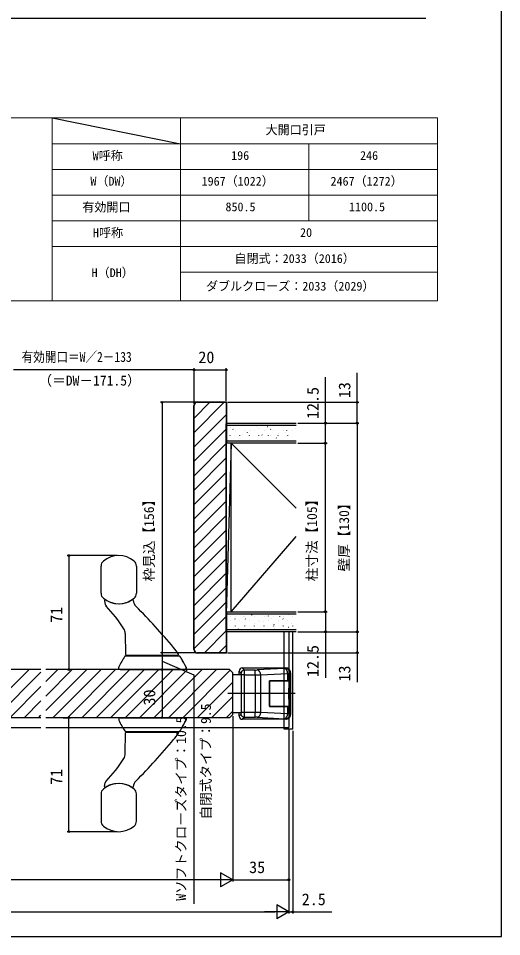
# Model space of a CAD drawing. Units: millimetres, scale not verified. Extents: x -438 to 438, y -652 to 649.
# Drawn here: x 137 to 438, y -652 to -80 of the extents above; entities that cross this region are included whole.
import ezdxf
from ezdxf.enums import TextEntityAlignment as Align

# ---------------------------------------------------------------- set-up
doc = ezdxf.new("R2010")
doc.units = ezdxf.units.MM
doc.header["$LTSCALE"] = 4
doc.layers.add('0-1_TABLE1', color=7, linetype='Continuous', lineweight=18)
for name, color, linetype in [('0-2_USER1', 3, 'Continuous'), ('0-4_YKK_12', 2, 'Continuous'), ('0-5_YKK_13', 4, 'Continuous'), ('0-7_YKK_D', 6, 'Continuous'), ('0-8_YKK_ZWAK', 7, 'Continuous'), ('0-9_YSS_K', 3, 'Continuous'), ('0-A_YSS_KE', 3, 'Continuous')]:
    doc.layers.add(name, color=color, linetype=linetype)
doc.styles.add('ＭＳ ゴシック', font='')
doc.styles.get('ＭＳ ゴシック').set_extended_font_data('MS Gothic')

msp = doc.modelspace()

# ---------------------------------------------------------------- linework, layer by layer
at = {"layer": '0-1_TABLE1'}
for p, q in [((87.5, -142.087), (397.5, -142.087)), ((157.5, -142.087), (157.5, -256.087)), ((237.5, -142.087), (237.5, -256.087)), ((397.5, -142.087), (397.5, -256.087)), ((157.5, -158.087), (397.5, -158.087)), ((317.5, -158.087), (317.5, -206.087)), ((157.5, -174.087), (397.5, -174.087)), ((157.5, -190.087), (397.5, -190.087)), ((157.5, -206.087), (397.5, -206.087)), ((157.5, -222.087), (397.5, -222.087)), ((237.5, -238.087), (397.5, -238.087)), ((87.5, -256.087), (397.5, -256.087))]:
    msp.add_line(p, q, dxfattribs=at)
at = {"layer": '0-2_USER1'}
msp.add_line((157.5, -142.087), (237.5, -158.087), dxfattribs=at)
at = {"layer": '0-4_YKK_12'}
for p, q in [((304.997, -462.211), (304.997, -521.711)), ((150.59, -485.711), (-61.503, -485.711)), ((113.168, -515.711), (143.168, -485.711)), ((267.997, -485.711), (153.59, -485.711)), ((153.59, -493.25), (161.129, -485.711)), ((153.59, -502.23), (170.109, -485.711)), ((153.59, -511.21), (179.089, -485.711)), ((158.07, -515.711), (188.07, -485.711)), ((167.05, -515.711), (197.05, -485.711)), ((176.03, -515.711), (206.03, -485.711)), ((185.01, -515.711), (215.01, -485.711)), ((193.991, -515.711), (223.991, -485.711)), ((202.971, -515.711), (232.971, -485.711)), ((211.951, -515.711), (241.951, -485.711)), ((220.931, -515.711), (250.931, -485.711)), ((229.912, -515.711), (259.912, -485.711)), ((238.892, -515.711), (268.445, -486.158)), ((267.997, -485.711), (269.997, -487.711)), ((122.148, -515.711), (150.59, -487.27)), ((269.997, -513.711), (269.997, -487.711)), ((131.129, -515.711), (150.59, -496.25)), ((247.872, -515.711), (269.997, -493.585)), ((256.852, -515.711), (269.997, -502.566)), ((140.109, -515.711), (150.59, -505.23)), ((149.089, -515.711), (150.59, -514.21)), ((265.833, -515.711), (269.997, -511.546)), ((267.997, -515.711), (269.997, -513.711)), ((150.59, -515.711), (-61.503, -515.711)), ((267.997, -515.711), (153.59, -515.711)), ((-173.526, -521.711), (150.59, -521.711)), ((153.59, -521.711), (304.997, -521.711))]:
    msp.add_line(p, q, dxfattribs=at)
at = {"layer": '0-5_YKK_13'}
for p, q in [((187.997, -438.196), (187.997, -421.225)), ((209.997, -421.225), (209.997, -438.196)), ((190.205, -442.888), (190.594, -445.096)), ((203.081, -463.318), (203.306, -476.219)), ((301.997, -522.911), (301.997, -462.211)), ((307.497, -522.911), (307.497, -462.211)), ((203.806, -476.711), (204.306, -476.711)), ((203.814, -477.211), (203.876, -477.211)), ((203.877, -477.211), (236.118, -477.211)), ((204.306, -476.711), (235.095, -476.711)), ((206.297, -477.211), (206.297, -476.711)), ((233.697, -477.211), (233.697, -476.711)), ((236.118, -477.211), (236.181, -477.211)), ((199.997, -485.711), (239.997, -485.711)), ((240.993, -485.575), (240.945, -484.211)), ((277.287, -486.003), (275.995, -484.711)), ((275.995, -484.711), (303.002, -484.711)), ((283.926, -486.003), (277.287, -486.003)), ((283.926, -488.999), (283.926, -486.003)), ((302.104, -485.094), (285.341, -485.972)), ((303.002, -484.711), (302.687, -485.025)), ((269.997, -488.711), (275.339, -488.711)), ((273.997, -486.708), (275.29, -488)), ((273.997, -488.711), (273.997, -486.708)), ((274.757, -488.461), (275.308, -488.461)), ((274.757, -488.711), (274.757, -488.461)), ((275.308, -488.461), (275.308, -512.961)), ((277.337, -488.999), (283.926, -488.999)), ((277.337, -512.423), (277.337, -488.999)), ((283.926, -488.999), (283.926, -512.423)), ((287.462, -488.968), (304.226, -488.09)), ((287.462, -512.453), (287.462, -488.968)), ((304.226, -488.09), (304.226, -492.711)), ((305.683, -488.021), (305.997, -487.707)), ((305.683, -513.4), (305.683, -488.021)), ((305.997, -487.707), (305.997, -513.715)), ((292.997, -492.711), (292.997, -508.711)), ((304.226, -492.711), (292.997, -492.711)), ((292.997, -492.811), (304.05, -492.811)), ((292.997, -508.611), (292.997, -492.811)), ((304.05, -492.811), (305.139, -492.811)), ((304.226, -492.711), (305.369, -492.711)), ((305.139, -497.211), (305.139, -492.811)), ((305.369, -508.711), (305.369, -492.711)), ((308.997, -500.711), (266.929, -500.711)), ((292.997, -508.611), (304.05, -508.611)), ((292.997, -508.711), (304.226, -508.711)), ((304.05, -508.611), (305.139, -508.611)), ((304.226, -508.711), (304.226, -513.332)), ((305.369, -508.711), (304.226, -508.711)), ((273.997, -514.713), (273.997, -512.711)), ((275.29, -513.421), (273.997, -514.713)), ((277.337, -512.423), (275.339, -512.423)), ((283.926, -512.423), (277.337, -512.423)), ((283.926, -515.418), (283.926, -512.423)), ((304.226, -513.332), (287.462, -512.453)), ((305.997, -513.715), (305.683, -513.4)), ((199.997, -515.711), (239.997, -515.711)), ((240.993, -515.846), (240.945, -517.211)), ((275.995, -516.711), (277.287, -515.418)), ((303.002, -516.711), (275.995, -516.711)), ((277.287, -515.418), (283.926, -515.418)), ((285.341, -515.449), (302.104, -516.328)), ((302.687, -516.396), (303.002, -516.711)), ((203.081, -538.103), (203.306, -525.202)), ((203.806, -524.711), (204.306, -524.711)), ((203.814, -524.211), (203.876, -524.211)), ((203.877, -524.211), (236.118, -524.211)), ((204.306, -524.711), (235.095, -524.711)), ((206.297, -524.211), (206.297, -524.711)), ((233.697, -524.211), (233.697, -524.711)), ((236.118, -524.211), (236.181, -524.211)), ((307.497, -522.911), (301.997, -522.911)), ((190.205, -558.533), (190.594, -556.326)), ((187.997, -563.225), (187.997, -580.196)), ((209.997, -580.196), (209.997, -563.225))]:
    msp.add_line(p, q, dxfattribs=at)
for points in [[(191.517, -442.712), (191.362, -442.622), (191.217, -442.535), (191.091, -442.458), (191, -442.401), (190.965, -442.379)], [(207.261, -442.229), (207.196, -442.272), (207.028, -442.38), (206.805, -442.518)], [(203.284, -477.211), (203.319, -477.211), (203.413, -477.211), (203.548, -477.211), (203.707, -477.211), (203.877, -477.211)], [(235.095, -476.711), (235.218, -476.711), (235.337, -476.711), (235.449, -476.711), (235.549, -476.711), (235.629, -476.711), (235.681, -476.711), (235.7, -476.711)], [(236.118, -477.211), (236.24, -477.211), (236.357, -477.211), (236.467, -477.211), (236.564, -477.211), (236.642, -477.211), (236.693, -477.211), (236.71, -477.211)], [(199.997, -485.711), (198.997, -485.711), (199.046, -484.316)], [(240.949, -484.316), (240.997, -485.711), (239.997, -485.711)], [(277.287, -486.003), (276.941, -486.034), (276.605, -486.125), (276.29, -486.272), (276.005, -486.472), (275.759, -486.718), (275.559, -487.003), (275.412, -487.318), (275.321, -487.654), (275.29, -488)], [(305.683, -488.021), (305.652, -487.595), (305.56, -487.178), (305.41, -486.778), (305.205, -486.404), (304.948, -486.062), (304.646, -485.76), (304.304, -485.503), (303.93, -485.298), (303.53, -485.148), (303.113, -485.057), (302.687, -485.025)], [(275.339, -512.711), (269.997, -512.711), (269.997, -488.711)], [(277.337, -488.999), (275.339, -488.999), (275.339, -512.423)], [(304.913, -504.211), (304.913, -497.211), (305.139, -497.211)], [(305.139, -508.611), (305.139, -504.211), (304.913, -504.211)], [(275.308, -512.961), (274.757, -512.961), (274.757, -512.711)], [(277.287, -515.418), (276.941, -515.387), (276.605, -515.297), (276.29, -515.149), (276.005, -514.949), (275.759, -514.703), (275.559, -514.418), (275.412, -514.103), (275.321, -513.767), (275.29, -513.421)], [(302.687, -516.396), (303.113, -516.365), (303.53, -516.273), (303.93, -516.123), (304.304, -515.918), (304.646, -515.662), (304.948, -515.36), (305.205, -515.018), (305.41, -514.643), (305.56, -514.243), (305.652, -513.826), (305.683, -513.4)], [(199.997, -515.711), (198.997, -515.711), (199.046, -517.106)], [(240.949, -517.106), (240.997, -515.711), (239.997, -515.711)], [(203.284, -524.211), (203.319, -524.211), (203.413, -524.211), (203.548, -524.211), (203.707, -524.211), (203.877, -524.211)], [(235.095, -524.711), (235.218, -524.711), (235.337, -524.711), (235.449, -524.711), (235.549, -524.711), (235.629, -524.711), (235.681, -524.711), (235.7, -524.711)], [(236.118, -524.211), (236.24, -524.211), (236.357, -524.211), (236.467, -524.211), (236.564, -524.211), (236.642, -524.211), (236.693, -524.211), (236.71, -524.211)], [(191.517, -558.709), (191.362, -558.8), (191.217, -558.886), (191.091, -558.963), (191, -559.02), (190.965, -559.043)], [(207.261, -559.192), (207.196, -559.149), (207.028, -559.041), (206.805, -558.903)]]:
    msp.add_lwpolyline(points, dxfattribs=at)
for points in [[(199.046, -484.316), (199.046, -484.316), (199.046, -484.316), (199.046, -484.316)], [(199.096, -484.116), (199.096, -484.116), (199.096, -484.116), (199.096, -484.116), (199.096, -484.116), (199.096, -484.116), (199.096, -484.116), (199.096, -484.116)], [(240.949, -484.316), (240.949, -484.316), (240.949, -484.316), (240.949, -484.316)], [(199.046, -517.106), (199.046, -517.106), (199.046, -517.106), (199.046, -517.106)], [(199.096, -517.306), (199.096, -517.306), (199.096, -517.306), (199.096, -517.306), (199.096, -517.306), (199.096, -517.306), (199.096, -517.306), (199.096, -517.306)], [(240.949, -517.106), (240.949, -517.106), (240.949, -517.106), (240.949, -517.106)]]:
    msp.add_lwpolyline(points, close=True, dxfattribs=at)
for centre, radius, start, end in [((198.997, -429.711), 15, 50.4788, 129.5212), ((191.997, -421.225), 4, 129.5212, 180), ((205.997, -421.225), 4, 360, 50.4788), ((191.997, -438.196), 4, 180, 230.4788), ((205.997, -438.196), 4, 309.5212, 360), ((198.997, -429.711), 15, 230.4788, 309.5212), ((190.697, -442.801), 0.5, 57.62322, 190), ((192.564, -444.749), 2, 190, 224.4781), ((134.055, -502.201), 80, 31.60243, 44.4781), ((198.997, -429.711), 15, 240.08524, 301.3671), ((207.537, -442.646), 0.5, 4.66765, 123.43083), ((214.015, -442.117), 6, 184.66765, 225.17028), ((-36.965, -694.594), 350, 39.47926, 45.17028), ((197.082, -463.423), 6, 1, 31.60243), ((186.872, -510.213), 60, 34.85225, 39.47926), ((253.123, -510.213), 60, 146.88973, 154.21782), ((203.284, -477.711), 0.5, 90, 146.88973), ((203.806, -476.211), 0.5, 181, 270), ((235.7, -476.211), 0.5, 270, 34.85225), ((236.71, -477.711), 0.5, 33.11027, 90), ((186.872, -510.213), 60, 25.78218, 33.11027), ((186.872, -510.213), 60, 25.68141, 31.50112), ((199.546, -484.333), 0.5, 154.21785, 178), ((199.546, -484.333), 0.5, 154.2168, 178.00012), ((240.449, -484.333), 0.5, 1.99988, 25.7832), ((275.994, -486.707), 1.996, 89.96796, 180.03204), ((233.156, -488.233), 44.187, 359.00679, 2.8927), ((284.009, -457.225), 28.778, 269.83529, 272.65187), ((284.721, -488.66), 2.759, 353.59226, 77.01062), ((302.15, -482.973), 2.121, 268.75981, 284.66696), ((301.484, -487.782), 2.759, 353.59226, 77.01062), ((303.003, -487.705), 2.994, 359.96782, 90.03218), ((269.92, -488.768), 5.425, 357.55934, 8.13497), ((284.173, -313.761), 175.238, 269.91948, 271.07552), ((304.435, -477.035), 11.057, 268.9121, 276.47934), ((275.994, -514.715), 1.996, 179.96796, 270.03204), ((269.92, -512.654), 5.425, 351.86503, 2.44066), ((224.579, -513.046), 52.761, 357.42312, 0.67739), ((284.097, -696.393), 183.971, 88.95192, 90.05308), ((284.615, -512.686), 2.857, 284.72115, 4.67597), ((301.378, -513.565), 2.857, 284.72115, 4.67597), ((303.003, -513.717), 2.994, 269.96782, 0.03218), ((304.258, -528.158), 14.826, 84.48355, 90.12502), ((199.546, -517.088), 0.5, 182, 205.78215), ((199.546, -517.088), 0.5, 181.99988, 205.7832), ((253.123, -491.209), 60, 205.78218, 213.11027), ((186.872, -491.209), 60, 326.88973, 334.21782), ((186.872, -491.209), 60, 328.49888, 334.31859), ((240.449, -517.088), 0.5, 334.2168, 358.00012), ((284.009, -544.196), 28.778, 87.34813, 90.16471), ((302.15, -518.449), 2.121, 75.33304, 91.24019), ((203.284, -523.711), 0.5, 213.11027, 270), ((203.806, -525.211), 0.5, 90, 179), ((186.872, -491.209), 60, 320.52074, 325.14775), ((235.7, -525.211), 0.5, 325.14775, 90), ((236.71, -523.711), 0.5, 270, 326.88973), ((-36.965, -306.827), 350, 314.82972, 320.52074), ((134.055, -499.221), 80, 315.5219, 328.39757), ((197.082, -537.998), 6, 328.39757, 359), ((191.997, -563.225), 4, 129.5212, 180), ((198.997, -571.711), 15, 50.4788, 129.5212), ((190.697, -558.62), 0.5, 170, 302.37678), ((192.564, -556.673), 2, 135.5219, 170), ((198.997, -571.711), 15, 58.6329, 119.91476), ((207.537, -558.775), 0.5, 236.56917, 355.33235), ((214.015, -559.304), 6, 134.82972, 175.33235), ((205.997, -563.225), 4, 0, 50.4788), ((191.997, -580.196), 4, 180, 230.4788), ((198.997, -571.711), 15, 230.4788, 309.5212), ((205.997, -580.196), 4, 309.5212, 0)]:
    msp.add_arc(centre, radius, start, end, dxfattribs=at)
at = {"layer": '0-7_YKK_D'}
for p, q in [((245.997, -299.011), (133.497, -299.011)), ((245.997, -320.211), (245.997, -298.011)), ((245.997, -320.211), (245.997, -298.011)), ((245.997, -299.011), (265.997, -299.011)), ((265.997, -318.211), (265.997, -298.011)), ((246.997, -319.211), (224.997, -319.211)), ((225.997, -319.211), (225.997, -475.211)), ((266.997, -319.211), (348.497, -319.211)), ((310.497, -332.211), (348.497, -332.211)), ((310.497, -332.211), (328.747, -332.211)), ((310.497, -332.211), (348.497, -332.211)), ((347.497, -332.211), (347.497, -462.211)), ((310.497, -344.711), (328.497, -344.711)), ((310.497, -344.711), (328.747, -344.711)), ((327.497, -344.711), (327.497, -449.711)), ((197.997, -414.711), (166.997, -414.711)), ((167.997, -414.711), (167.997, -485.711)), ((310.497, -449.711), (328.497, -449.711)), ((310.497, -449.711), (328.747, -449.711)), ((310.497, -462.211), (348.497, -462.211)), ((310.497, -462.211), (328.747, -462.211)), ((310.497, -462.211), (348.497, -462.211)), ((246.997, -475.211), (224.997, -475.211)), ((246.997, -475.211), (224.997, -475.211)), ((225.997, -475.211), (225.997, -485.711)), ((266.997, -475.211), (348.497, -475.211)), ((225.997, -485.711), (225.997, -515.711)), ((269.997, -514.711), (269.997, -617.712)), ((164.474, -515.711), (168.997, -515.711)), ((167.997, -586.711), (167.997, -515.711)), ((226.786, -515.711), (226.997, -515.711)), ((269.997, -523.711), (269.995, -617.713)), ((304.997, -522.711), (304.997, -617.712)), ((304.997, -522.711), (304.997, -637.712)), ((304.997, -523.711), (304.997, -637.709)), ((307.497, -523.911), (307.497, -637.712)), ((197.997, -586.711), (166.997, -586.711)), ((261.245, -616.713), (-54.755, -616.706)), ((269.995, -616.713), (254.84, -616.712)), ((262.418, -612.338), (262.417, -621.088)), ((269.995, -616.713), (262.417, -621.088)), ((269.995, -616.713), (262.418, -612.338)), ((269.997, -616.712), (304.997, -616.712)), ((304.997, -636.709), (297.42, -632.334)), ((297.42, -632.334), (297.42, -641.084)), ((-226.253, -636.709), (296.247, -636.709)), ((304.997, -636.709), (289.842, -636.709)), ((304.997, -636.709), (297.42, -641.084)), ((304.997, -636.712), (302.872, -636.712)), ((304.997, -636.712), (307.497, -636.712)), ((307.497, -636.712), (331.77, -636.712))]:
    msp.add_line(p, q, dxfattribs=at)
for points in [[(347.497, -332.211), (347.497, -319.211), (347.497, -300.813)], [(327.747, -344.711), (327.747, -332.211), (327.747, -303.586)], [(327.747, -449.711), (327.747, -462.211), (327.747, -490.836)], [(347.497, -462.211), (347.497, -475.211), (347.497, -493.608)], [(225.997, -480.461), (245.745, -489.011), (245.745, -631.619)]]:
    msp.add_lwpolyline(points, dxfattribs=at)
for centre in [(245.997, -299.011), (245.997, -299.011), (265.997, -299.011), (225.997, -319.211), (347.497, -319.211), (327.747, -332.211), (347.497, -332.211), (347.497, -332.211), (327.497, -344.711), (327.747, -344.711), (167.997, -414.711), (327.497, -449.711), (327.747, -449.711), (327.747, -462.211), (347.497, -462.211), (347.497, -462.211), (225.997, -475.211), (225.997, -475.211), (347.497, -475.211), (167.997, -485.711), (225.997, -485.711), (225.997, -485.711), (167.997, -515.711), (225.997, -515.711), (167.997, -586.711), (304.997, -616.712), (307.497, -636.712)]:
    msp.add_circle(centre, 0.531, dxfattribs=at)
at = {"layer": '0-8_YKK_ZWAK'}
msp.add_lwpolyline([(-437.5, -652.1), (437.5, -652.1), (437.5, 622.9)], dxfattribs=at)
at = {"layer": '0-9_YSS_K'}
for p, q in [((390.327, -80.112), (46.543, -80.112)), ((245.997, -329), (255.787, -319.211)), ((245.997, -337.98), (264.767, -319.211)), ((245.997, -346.96), (265.997, -326.96)), ((245.997, -355.941), (265.997, -335.941)), ((265.997, -332.211), (265.997, -344.711)), ((265.997, -461.711), (265.997, -332.711)), ((309.497, -333.711), (265.997, -333.711)), ((268.429, -333.799), (268.429, -333.711)), ((268.898, -334.714), (268.892, -334.695)), ((270.255, -336.2), (270.145, -336.034)), ((271.659, -337.029), (271.659, -336.929)), ((274.409, -333.799), (274.409, -333.711)), ((277.639, -337.029), (277.639, -336.929)), ((280.389, -333.799), (280.389, -333.711)), ((281.089, -337.05), (281.083, -337.032)), ((283.619, -337.029), (283.619, -336.929)), ((284.708, -334.36), (284.598, -334.193)), ((286.314, -335.758), (286.307, -335.739)), ((286.369, -333.799), (286.369, -333.711)), ((289.599, -337.029), (289.599, -336.929)), ((291.572, -334.561), (291.565, -334.542)), ((292.349, -333.799), (292.349, -333.711)), ((293.715, -336.129), (293.604, -335.962)), ((295.579, -337.029), (295.579, -336.929)), ((298.329, -333.799), (298.329, -333.711)), ((301.559, -337.029), (301.559, -336.929)), ((303.763, -336.897), (303.756, -336.878)), ((304.309, -333.799), (304.309, -333.711)), ((307.539, -337.029), (307.539, -336.929)), ((308.987, -335.605), (308.98, -335.586)), ((265.997, -343.211), (309.497, -343.211)), ((268.429, -339.879), (268.429, -339.779)), ((270.841, -340.2), (270.834, -340.181)), ((271.659, -343.109), (271.659, -343.009)), ((274.409, -339.879), (274.409, -339.779)), ((276.099, -339.002), (276.092, -338.983)), ((277.639, -343.109), (277.639, -343.009)), ((279.262, -337.969), (279.151, -337.803)), ((280.389, -339.879), (280.389, -339.779)), ((283.619, -343.109), (283.619, -343.009)), ((286.369, -339.879), (286.369, -339.779)), ((288.268, -339.738), (288.158, -339.571)), ((288.29, -341.339), (288.283, -341.32)), ((289.599, -343.109), (289.599, -343.009)), ((292.349, -339.879), (292.349, -339.779)), ((293.514, -340.047), (293.508, -340.028)), ((295.579, -343.109), (295.579, -343.009)), ((297.275, -341.507), (297.164, -341.34)), ((298.329, -339.879), (298.329, -339.779)), ((298.772, -338.849), (298.765, -338.83)), ((301.559, -343.109), (301.559, -343.009)), ((302.721, -337.897), (302.611, -337.731)), ((304.309, -339.879), (304.309, -339.779)), ((305.973, -343.137), (305.966, -343.119)), ((306.238, -343.211), (306.171, -343.109)), ((307.539, -343.109), (307.539, -343.009)), ((245.997, -364.921), (265.997, -344.921)), ((268.997, -344.711), (265.997, -451.211)), ((268.997, -344.711), (309.497, -385.211)), ((245.997, -373.901), (265.997, -353.901)), ((245.997, -382.881), (265.997, -362.881)), ((245.997, -391.862), (265.997, -371.862)), ((245.997, -400.842), (265.997, -380.842)), ((245.997, -409.822), (265.997, -389.822)), ((245.997, -418.802), (265.997, -398.802)), ((268.997, -449.711), (309.497, -402.716)), ((245.997, -427.783), (265.997, -407.783)), ((245.997, -436.763), (265.997, -416.763)), ((245.997, -445.743), (265.997, -425.743)), ((245.997, -454.724), (265.997, -434.724)), ((245.997, -463.704), (265.997, -443.704)), ((265.997, -449.711), (265.997, -462.211)), ((309.497, -451.211), (265.997, -451.211)), ((281.925, -451.727), (281.919, -451.708)), ((304.599, -451.574), (304.592, -451.555)), ((245.997, -472.684), (265.997, -452.684)), ((266.452, -456.169), (266.446, -456.15)), ((268.429, -455.399), (268.429, -455.299)), ((268.899, -452.534), (268.788, -452.367)), ((271.443, -454.217), (271.436, -454.198)), ((271.659, -452.549), (271.659, -452.449)), ((274.409, -455.399), (274.409, -455.299)), ((276.667, -452.925), (276.661, -452.906)), ((277.639, -452.549), (277.639, -452.449)), ((277.905, -454.303), (277.795, -454.136)), ((280.389, -455.399), (280.389, -455.299)), ((283.619, -452.549), (283.619, -452.449)), ((283.868, -457.213), (283.861, -457.194)), ((286.369, -455.399), (286.369, -455.299)), ((286.912, -456.072), (286.801, -455.905)), ((289.126, -456.015), (289.119, -455.997)), ((289.599, -452.549), (289.599, -452.449)), ((292.358, -452.462), (292.248, -452.295)), ((292.349, -455.399), (292.349, -455.299)), ((294.116, -454.064), (294.11, -454.045)), ((295.579, -452.549), (295.579, -452.449)), ((298.329, -455.399), (298.329, -455.299)), ((299.341, -452.772), (299.334, -452.753)), ((301.364, -454.231), (301.254, -454.064)), ((301.559, -452.549), (301.559, -452.449)), ((304.309, -455.399), (304.309, -455.299)), ((306.541, -457.06), (306.535, -457.041)), ((307.539, -452.549), (307.539, -452.449)), ((252.451, -475.211), (265.997, -461.664)), ((265.997, -460.711), (309.497, -460.711)), ((271.659, -458.629), (271.659, -458.529)), ((273.653, -460.457), (273.646, -460.438)), ((277.639, -458.629), (277.639, -458.529)), ((278.644, -458.505), (278.637, -458.486)), ((283.619, -458.629), (283.619, -458.529)), ((289.599, -458.629), (289.599, -458.529)), ((295.579, -458.629), (295.579, -458.529)), ((295.918, -457.84), (295.808, -457.674)), ((296.326, -460.304), (296.32, -460.285)), ((301.317, -458.352), (301.31, -458.333)), ((301.559, -458.629), (301.559, -458.529)), ((304.924, -459.609), (304.814, -459.443)), ((307.539, -458.629), (307.539, -458.529)), ((261.431, -475.211), (265.997, -470.645))]:
    msp.add_line(p, q, dxfattribs=at)
at = {"layer": '0-A_YSS_KE'}
for p, q in [((245.797, -473.211), (245.797, -321.211)), ((245.997, -473.211), (245.997, -321.211)), ((265.997, -332.211), (309.497, -332.211)), ((266.197, -344.011), (265.997, -344.011)), ((266.197, -344.011), (265.997, -344.011)), ((309.497, -344.711), (265.997, -344.711)), ((268.997, -449.711), (268.997, -344.711)), ((265.997, -449.711), (309.497, -449.711)), ((265.997, -450.411), (266.197, -450.411)), ((265.997, -450.411), (266.197, -450.411)), ((309.497, -462.211), (265.997, -462.211))]:
    msp.add_line(p, q, dxfattribs=at)
for points in [[(247.997, -319.011), (266.197, -319.011), (266.197, -344.011)], [(247.997, -319.211), (265.997, -319.211), (265.997, -475.211), (247.997, -475.211)], [(266.197, -450.411), (266.197, -475.411), (247.997, -475.411)]]:
    msp.add_lwpolyline(points, dxfattribs=at)
for centre, radius, start, end in [((247.997, -321.211), 2.2, 90, 180), ((247.997, -321.211), 2, 90, 180), ((247.997, -473.211), 2.2, 180, 270), ((247.997, -473.211), 2, 180, 270)]:
    msp.add_arc(centre, radius, start, end, dxfattribs=at)

# ---------------------------------------------------------------- texts
at = {"layer": '0-1_TABLE1', "style": 'ＭＳ ゴシック'}
for s, p in [('大開口引戸', (290.462, -153.923)), ('W呼称', (182.756, -170.008)), ('196', (269.041, -169.837)), ('246', (349.339, -169.837)), ('W（DW）', (181.371, -185.88)), ('1967（1022）', (250.653, -185.88)), ('2467（1272）', (330.952, -185.88)), ('有効開口', (176.321, -202.029)), ('850.5', (265.504, -201.837)), ('1100.5', (342.457, -201.837)), ('H呼称', (182.969, -218.008)), ('20', (311.96, -217.837)), ('自閉式：2033（2016）', (271.136, -234.05)), ('H（DH）', (182.138, -242.88)), ('ダブルクローズ：2033（2029）', (253.366, -251.263))]:
    msp.add_text(s, height=5.499, dxfattribs=at).set_placement(p, align=Align.BOTTOM_LEFT)
at = {"layer": '0-7_YKK_D', "style": 'ＭＳ ゴシック', "width": 0.85}
msp.add_text('有効開口＝W／2－133', height=6.232, dxfattribs=at).set_placement((138.536, -295.9), align=Align.BOTTOM_LEFT)
at = {"layer": '0-7_YKK_D', "style": 'ＭＳ ゴシック'}
for s, height, p in [('20', 7.331, (248.611, -297.011)), ('（＝DW－171.5）', 6.232, (149.01, -310.622)), ('35', 7.331, (280.225, -614.712)), ('2.5', 7.331, (313.009, -634.712))]:
    msp.add_text(s, height=height, dxfattribs=at).set_placement(p, align=Align.BOTTOM_LEFT)
for s, height, p in [('13', 7.331, (345.497, -316.62)), ('12.5', 7.331, (325.747, -329.62)), ('枠見込【156】', 6.232, (222.838, -430.8)), ('柱寸法【105】', 6.232, (324.338, -430.752)), ('壁厚【130】', 6.232, (344.338, -424.594)), ('71', 7.331, (165.997, -456.603)), ('12.5', 7.331, (325.747, -490.37)), ('13', 7.331, (345.497, -493.143)), ('30', 7.331, (223.997, -508.097)), ('自閉式タイプ：9.5', 6.232, (258.274, -579.102)), ('Wソフトクローズタイプ：10.5', 6.232, (242.828, -629.715)), ('71', 7.331, (165.997, -557.603))]:
    msp.add_text(s, height=height, rotation=90, dxfattribs=at).set_placement(p, align=Align.BOTTOM_LEFT)

doc.saveas('drawing.dxf')
